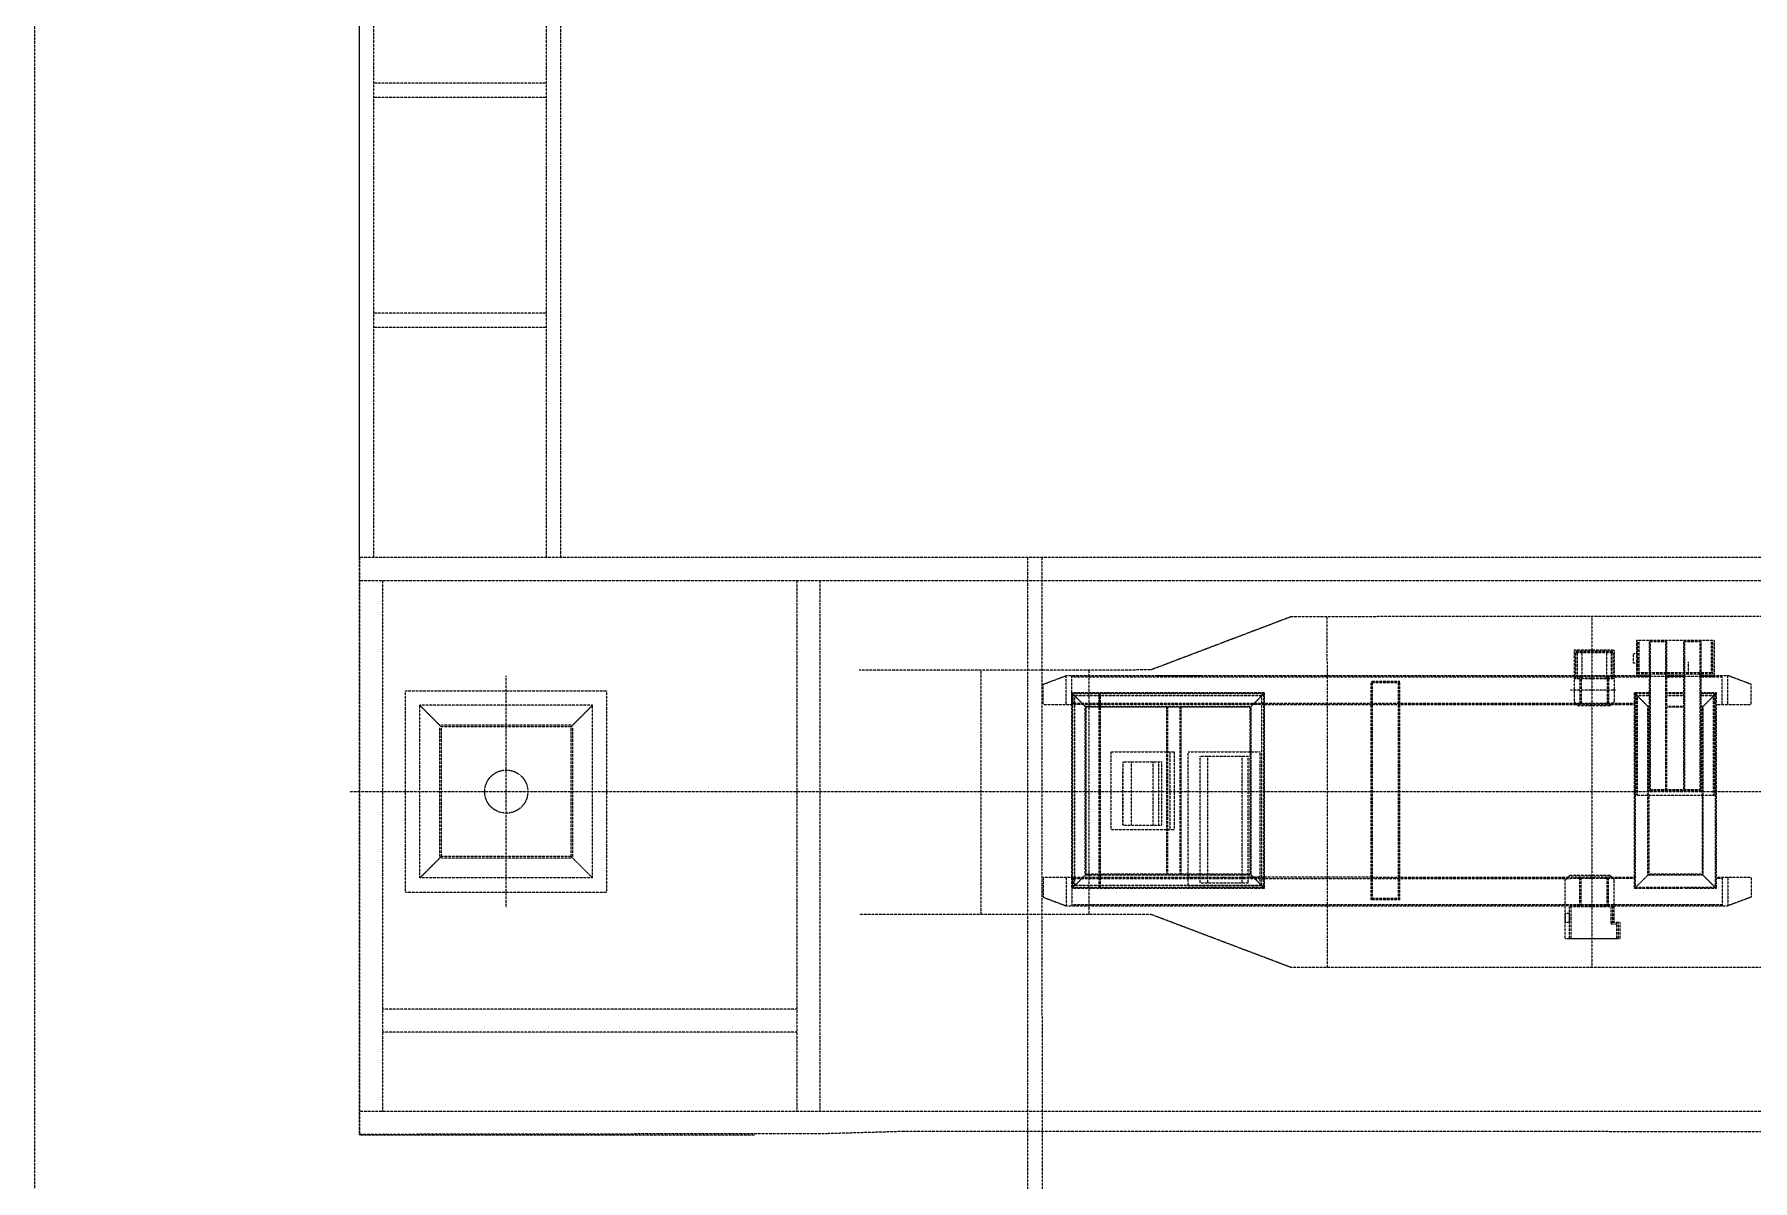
# Model space of a CAD drawing. Header units: millimetres. Extents: x -955179 to -912907, y 62798 to 154298.
# Drawn here: x -955179 to -949208, y 140321 to 144306 of the extents above; entities that cross this region are included whole.
import ezdxf

# ---------------------------------------------------------------- set-up
doc = ezdxf.new("R2010")
doc.units = ezdxf.units.MM
doc.header["$MEASUREMENT"] = 0
doc.linetypes.add('HIDDEN', pattern=[0.375, 0.25, -0.125])
doc.layers.add('CV', color=251, linetype='HIDDEN')

# ---------------------------------------------------------------- blocks, each defined once
blk = doc.blocks.new('TK FRAME')
at = {"layer": 'CV', "linetype": 'HIDDEN'}
for p, q in [((263765.8, -240393), (263765.8, -241613)), ((264686, -240393), (264686, -241613)), ((265690.2, -240393), (265690.2, -241613)), ((266512.7, -240393), (266512.7, -241613)), ((266892.7, -240393), (266892.7, -241613)), ((262562.9, -240578.2), (262562.9, -241427.9)), ((262937.7, -240578.2), (262937.7, -241427.9))]:
    blk.add_line(p, q, dxfattribs=at)
for points in [[(267130.7, -240393), (263641.8, -240393), (263153.4, -240578.2), (262140.2, -240578.2)], [(267130.7, -241613), (263641.8, -241613), (263153.4, -241427.9), (262140.2, -241427.9)]]:
    blk.add_lwpolyline(points, dxfattribs=at)
blk = doc.blocks.new('TK출하')
at = {"layer": 'CV'}
for p, q in [((-857773.4, 130698.5, 321.4), (-857773.4, 138899.5, 321.4)), ((-857773.4, 132705.7, 321.4), (-857773.4, 135875.7, 321.4)), ((-857723.4, 132705.7, 321.4), (-857723.4, 135875.7, 321.4)), ((-857123.4, 132705.7, 321.4), (-857123.4, 135875.7, 321.4)), ((-857073.4, 132705.7, 321.4), (-857073.4, 135875.7, 321.4)), ((-857123.4, 134355.7, 321.4), (-857723.4, 134355.7, 321.4)), ((-857123.4, 134305.7, 321.4), (-857723.4, 134305.7, 321.4)), ((-857123.4, 133555.7, 321.4), (-857723.4, 133555.7, 321.4)), ((-857123.4, 133505.7, 321.4), (-857723.4, 133505.7, 321.4)), ((-851613.4, 132705.7, 321.4), (-857773.4, 132705.7, 321.4)), ((-857773.4, 132705.7, 321.4), (-857773.4, 130700.7, 321.4)), ((-855451.7, 132705.7, 347), (-855448.7, 112084.4, 918.4)), ((-855401.6, 132705.7, 355.7), (-855398.7, 112028.9, 916.4)), ((-851613.4, 132625.7, 321.4), (-857773.4, 132625.7, 321.4)), ((-857693.4, 132625.7, 321.4), (-857693.4, 130780.7, 321.4)), ((-856253.4, 132625.7, 321.4), (-856253.4, 130780.7, 321.4)), ((-856173.4, 132625.7, 321.4), (-856173.4, 130780.7, 321.4)), ((-853552.7, 132384.5, 497.4), (-853552.7, 132285.3, 497.4)), ((-853552.7, 132384.5, 497.4), (-853552.7, 132285.3, 497.4)), ((-853412.7, 132384.5, 497.4), (-853552.7, 132384.5, 497.4)), ((-853412.7, 132384.5, 497.4), (-853552.7, 132384.5, 497.4)), ((-853547.7, 132379.5, 497.4), (-853547.7, 132284.5, 497.4)), ((-853547.7, 132379.5, 497.4), (-853547.7, 132284.5, 497.4)), ((-853417.7, 132379.5, 497.4), (-853547.7, 132379.5, 497.4)), ((-853417.7, 132379.5, 497.4), (-853547.7, 132379.5, 497.4)), ((-853417.7, 132375, 497.4), (-853547.7, 132375, 497.4)), ((-853417.7, 132375, 497.4), (-853547.7, 132375, 497.4)), ((-853542.2, 132375, 497.4), (-853542.2, 132284.5, 497.4)), ((-853542.2, 132375, 497.4), (-853542.2, 132284.5, 497.4)), ((-853525.7, 132375, 497.4), (-853525.7, 132284.5, 497.4)), ((-853525.7, 132375, 497.4), (-853525.7, 132284.5, 497.4)), ((-853439.7, 132375, 497.4), (-853439.7, 132284.5, 497.4)), ((-853439.7, 132375, 497.4), (-853439.7, 132284.5, 497.4)), ((-853423.2, 132375, 497.4), (-853423.2, 132284.5, 497.4)), ((-853423.2, 132375, 497.4), (-853423.2, 132284.5, 497.4)), ((-853417.7, 132379.5, 497.4), (-853417.7, 132284.5, 497.4)), ((-853417.7, 132379.5, 497.4), (-853417.7, 132284.5, 497.4)), ((-853412.7, 132384.5, 497.4), (-853412.7, 132285.3, 497.4)), ((-853412.7, 132384.5, 497.4), (-853412.7, 132285.3, 497.4)), ((-853345.7, 132339, 497.4), (-853345.7, 132371, 497.4)), ((-853330.7, 132371, 497.4), (-853345.7, 132371, 497.4)), ((-853335.7, 132418, 497.4), (-853335.7, 132371, 497.4)), ((-853335.7, 132418, 497.4), (-853335.7, 132371, 497.4)), ((-853065.7, 132418, 497.4), (-853335.7, 132418, 497.4)), ((-853065.7, 132418, 497.4), (-853335.7, 132418, 497.4)), ((-853335.7, 132371, 497.4), (-853335.7, 132339, 497.4)), ((-853330.7, 132300.5, 497.4), (-853330.7, 132418, 497.4)), ((-853330.7, 132300.5, 497.4), (-853330.7, 132418, 497.4)), ((-853326.2, 132305, 497.4), (-853326.2, 132418, 497.4)), ((-853326.2, 132305, 497.4), (-853326.2, 132418, 497.4)), ((-853290.7, 132293, 497.4), (-853290.7, 132418, 497.4)), ((-853290.7, 132293, 497.4), (-853290.7, 132418, 497.4)), ((-853230.7, 132413.5, 497.4), (-853290.7, 132413.5, 497.4)), ((-853230.7, 132413.5, 497.4), (-853290.7, 132413.5, 497.4)), ((-853287.5, 131898.7, 497.4), (-853287.5, 132413.5, 497.4)), ((-853287.5, 131898.7, 497.4), (-853287.5, 132413.5, 497.4)), ((-853233.9, 131898.7, 497.4), (-853233.9, 132413.5, 497.4)), ((-853233.9, 131898.7, 497.4), (-853233.9, 132413.5, 497.4)), ((-853230.7, 132293, 497.4), (-853230.7, 132418, 497.4)), ((-853230.7, 132293, 497.4), (-853230.7, 132418, 497.4)), ((-853170.7, 132293, 497.4), (-853170.7, 132418, 497.4)), ((-853170.7, 132293, 497.4), (-853170.7, 132418, 497.4)), ((-853110.7, 132413.5, 497.4), (-853170.7, 132413.5, 497.4)), ((-853110.7, 132413.5, 497.4), (-853170.7, 132413.5, 497.4)), ((-853167.5, 131898.7, 497.4), (-853167.5, 132413.5, 497.4)), ((-853167.5, 131898.7, 497.4), (-853167.5, 132413.5, 497.4)), ((-853113.9, 131898.7, 497.4), (-853113.9, 132413.5, 497.4)), ((-853113.9, 131898.7, 497.4), (-853113.9, 132413.5, 497.4)), ((-853110.7, 132295.5, 497.4), (-853110.7, 132418, 497.4)), ((-853110.7, 132295.5, 497.4), (-853110.7, 132418, 497.4)), ((-853075.2, 132305, 497.4), (-853075.2, 132418, 497.4)), ((-853075.2, 132305, 497.4), (-853075.2, 132418, 497.4)), ((-853070.7, 132300.5, 497.4), (-853070.7, 132418, 497.4)), ((-853070.7, 132300.5, 497.4), (-853070.7, 132418, 497.4)), ((-853065.7, 132418, 497.4), (-853065.7, 132293, 497.4)), ((-853065.7, 132418, 497.4), (-853065.7, 132293, 497.4)), ((-853330.7, 132339, 497.4), (-853345.7, 132339, 497.4)), ((-853335.7, 132339, 497.4), (-853335.7, 132293, 497.4)), ((-853335.7, 132339, 497.4), (-853335.7, 132293, 497.4)), ((-853155.2, 132305, 497.4), (-853155.2, 132343, 497.4)), ((-857263, 131489.1, 497.4), (-857263, 132294.4, 497.4)), ((-855397.7, 132265.5, 497.4), (-855317.7, 132295.5, 497.4)), ((-855397.7, 132265.5, 497.4), (-855317.7, 132295.5, 497.4)), ((-855397.7, 132195.5, 497.4), (-855397.7, 132265.5, 497.4)), ((-855397.7, 132195.5, 497.4), (-855397.7, 132265.5, 497.4)), ((-855317.7, 132295.5, 497.4), (-853290.7, 132295.5, 497.4)), ((-855317.7, 132295.5, 497.4), (-853290.7, 132295.5, 497.4)), ((-855317.7, 132295.5, 497.4), (-853290.7, 132295.5, 497.4)), ((-855317.7, 132195.5, 497.4), (-855317.7, 132295.5, 497.4)), ((-855317.7, 132195.5, 497.4), (-855317.7, 132295.5, 497.4)), ((-855297.7, 132195.5, 497.4), (-855297.7, 132295.5, 497.4)), ((-855297.7, 132195.5, 497.4), (-855297.7, 132295.5, 497.4)), ((-855297.7, 132291, 497.4), (-853290.7, 132291, 497.4)), ((-855297.7, 132291, 497.4), (-853290.7, 132291, 497.4)), ((-855003.3, 132295.5, 497.4), (-854848.1, 132295.5, 497.4)), ((-855003.3, 132295.5, 497.4), (-854848.1, 132295.5, 497.4)), ((-854257.7, 131516, 497.4), (-854257.7, 132275, 497.4)), ((-854257.7, 131516, 497.4), (-854257.7, 132275, 497.4)), ((-854157.7, 132275, 497.4), (-854257.7, 132275, 497.4)), ((-854157.7, 132275, 497.4), (-854257.7, 132275, 497.4)), ((-854157.7, 132270.5, 497.4), (-854257.7, 132270.5, 497.4)), ((-854157.7, 132270.5, 497.4), (-854257.7, 132270.5, 497.4)), ((-854253.2, 131520.5, 497.4), (-854253.2, 132270.5, 497.4)), ((-854253.2, 131520.5, 497.4), (-854253.2, 132270.5, 497.4)), ((-854162.2, 131520.5, 497.4), (-854162.2, 132270.5, 497.4)), ((-854162.2, 131520.5, 497.4), (-854162.2, 132270.5, 497.4)), ((-854157.7, 131516, 497.4), (-854157.7, 132275, 497.4)), ((-854157.7, 131516, 497.4), (-854157.7, 132275, 497.4)), ((-853552.7, 132285.3, 506.9), (-853552.7, 132205.5, 506.9)), ((-853552.7, 132285.3, 506.9), (-853552.7, 132205.5, 506.9)), ((-853412.7, 132284.5, 506.9), (-853552.7, 132284.5, 506.9)), ((-853412.7, 132284.5, 506.9), (-853552.7, 132284.5, 506.9)), ((-853532.7, 132295.5, 497.4), (-853532.7, 132195.5, 497.4)), ((-853532.7, 132295.5, 497.4), (-853532.7, 132195.5, 497.4)), ((-853528.2, 132295.5, 497.4), (-853528.2, 132195.5, 497.4)), ((-853528.2, 132295.5, 497.4), (-853528.2, 132195.5, 497.4)), ((-853437.2, 132295.5, 497.4), (-853437.2, 132195.5, 497.4)), ((-853437.2, 132295.5, 497.4), (-853437.2, 132195.5, 497.4)), ((-853432.7, 132295.5, 497.4), (-853432.7, 132195.5, 497.4)), ((-853432.7, 132295.5, 497.4), (-853432.7, 132195.5, 497.4)), ((-853412.7, 132285.3, 506.9), (-853412.7, 132205.5, 506.9)), ((-853412.7, 132285.3, 506.9), (-853412.7, 132205.5, 506.9)), ((-853065.7, 132293, 497.4), (-853335.7, 132293, 497.4)), ((-853065.7, 132293, 497.4), (-853335.7, 132293, 497.4)), ((-853070.7, 132305, 497.4), (-853330.7, 132305, 497.4)), ((-853070.7, 132305, 497.4), (-853330.7, 132305, 497.4)), ((-853070.7, 132300.5, 497.4), (-853330.7, 132300.5, 497.4)), ((-853070.7, 132300.5, 497.4), (-853330.7, 132300.5, 497.4)), ((-853290.7, 131895.5, 497.4), (-853290.7, 132293, 497.4)), ((-853290.7, 131895.5, 497.4), (-853290.7, 132293, 497.4)), ((-853230.7, 132295.5, 497.4), (-853170.7, 132295.5, 497.4)), ((-853230.7, 132295.5, 497.4), (-853170.7, 132295.5, 497.4)), ((-853230.7, 131898.7, 497.4), (-853230.7, 132293, 497.4)), ((-853230.7, 131898.7, 497.4), (-853230.7, 132293, 497.4)), ((-853230.7, 132291, 497.4), (-853170.7, 132291, 497.4)), ((-853230.7, 132291, 497.4), (-853170.7, 132291, 497.4)), ((-853170.7, 131895.5, 497.4), (-853170.7, 132293, 497.4)), ((-853170.7, 131895.5, 497.4), (-853170.7, 132293, 497.4)), ((-853110.7, 132295.5, 497.4), (-853017.7, 132295.5, 497.4)), ((-853110.7, 132295.5, 497.4), (-853017.7, 132295.5, 497.4)), ((-853110.7, 131895.5, 497.4), (-853110.7, 132293, 497.4)), ((-853110.7, 131895.5, 497.4), (-853110.7, 132293, 497.4)), ((-853110.7, 132291, 497.4), (-853037.7, 132291, 497.4)), ((-853110.7, 132291, 497.4), (-853037.7, 132291, 497.4)), ((-853037.7, 132195.5, 497.4), (-853037.7, 132295.5, 497.4)), ((-853037.7, 132195.5, 497.4), (-853037.7, 132295.5, 497.4)), ((-852937.7, 132265.5, 497.4), (-853017.7, 132295.5, 497.4)), ((-852937.7, 132265.5, 497.4), (-853017.7, 132295.5, 497.4)), ((-853017.7, 132195.5, 497.4), (-853017.7, 132295.5, 497.4)), ((-853017.7, 132195.5, 497.4), (-853017.7, 132295.5, 497.4)), ((-852937.7, 132195.5, 497.4), (-852937.7, 132265.5, 497.4)), ((-852937.7, 132195.5, 497.4), (-852937.7, 132265.5, 497.4)), ((-857613, 132242.4, 497.4), (-856913, 132242.4, 497.4)), ((-857613, 131542.4, 497.4), (-857613, 132242.4, 497.4)), ((-857488, 132117.4, 497.4), (-857563, 132192.4, 497.4)), ((-856963, 132192.4, 497.4), (-857563, 132192.4, 497.4)), ((-857563, 131592.4, 497.4), (-857563, 132192.4, 497.4)), ((-857038, 132117.4, 497.4), (-856963, 132192.4, 497.4)), ((-856963, 131592.4, 497.4), (-856963, 132192.4, 497.4)), ((-856913, 131542.4, 497.4), (-856913, 132242.4, 497.4)), ((-855396.3, 132195.5, 497.4), (-855297.7, 132195.5, 497.4)), ((-855396.3, 132195.5, 497.4), (-855297.7, 132195.5, 497.4)), ((-855297.7, 131555.5, 497.4), (-855297.7, 132235.5, 497.4)), ((-855297.7, 131555.5, 497.4), (-855297.7, 132235.5, 497.4)), ((-854627.7, 132235.5, 497.4), (-855297.7, 132235.5, 497.4)), ((-854627.7, 132235.5, 497.4), (-855297.7, 132235.5, 497.4)), ((-855297.7, 132195.5, 497.4), (-855297.7, 132235.5, 497.4)), ((-855297.7, 132195.5, 497.4), (-855297.7, 132235.5, 497.4)), ((-855247.7, 132185.5, 497.4), (-855297.7, 132235.5, 497.4)), ((-855247.7, 132185.5, 497.4), (-855297.7, 132235.5, 497.4)), ((-855297.7, 132200, 497.4), (-853342.7, 132200, 497.4)), ((-855197.7, 132195.5, 497.4), (-855297.7, 132195.5, 497.4)), ((-855197.7, 132195.5, 497.4), (-855297.7, 132195.5, 497.4)), ((-855294.5, 131558.7, 497.4), (-855294.5, 132232.3, 497.4)), ((-855294.5, 131558.7, 497.4), (-855294.5, 132232.3, 497.4)), ((-854630.9, 132232.3, 497.4), (-855294.5, 132232.3, 497.4)), ((-854630.9, 132232.3, 497.4), (-855294.5, 132232.3, 497.4)), ((-855293.2, 132195.5, 497.4), (-855293.2, 132235.5, 497.4)), ((-855293.2, 132195.5, 497.4), (-855293.2, 132235.5, 497.4)), ((-855287.7, 131565.5, 497.4), (-855287.7, 132225.5, 497.4)), ((-855287.7, 131565.5, 497.4), (-855287.7, 132225.5, 497.4)), ((-854637.7, 132225.5, 497.4), (-855287.7, 132225.5, 497.4)), ((-854637.7, 132225.5, 497.4), (-855287.7, 132225.5, 497.4)), ((-855202.2, 131555.5, 497.4), (-855202.2, 132235.5, 497.4)), ((-855202.2, 132235.5, 497.4), (-855202.2, 132195.5, 497.4)), ((-855202.2, 132235.5, 497.4), (-855202.2, 132195.5, 497.4)), ((-855197.7, 131555.5, 497.4), (-855197.7, 132235.5, 497.4)), ((-855197.7, 131555.5, 497.4), (-855197.7, 132235.5, 497.4)), ((-854627.7, 132195.5, 497.4), (-855197.7, 132195.5, 497.4)), ((-854677.7, 132185.5, 497.4), (-854627.7, 132235.5, 497.4)), ((-854677.7, 132185.5, 497.4), (-854627.7, 132235.5, 497.4)), ((-854637.7, 131565.5, 497.4), (-854637.7, 132225.5, 497.4)), ((-854637.7, 131565.5, 497.4), (-854637.7, 132225.5, 497.4)), ((-854630.9, 131558.7, 497.4), (-854630.9, 132232.3, 497.4)), ((-854630.9, 131558.7, 497.4), (-854630.9, 132232.3, 497.4)), ((-854627.7, 131555.5, 497.4), (-854627.7, 132235.5, 497.4)), ((-854627.7, 131555.5, 497.4), (-854627.7, 132235.5, 497.4)), ((-854627.7, 132195.5, 497.4), (-854257.7, 132195.5, 497.4)), ((-854627.7, 132195.5, 497.4), (-854257.7, 132195.5, 497.4)), ((-854257.7, 132195.5, 497.4), (-854157.7, 132195.5, 497.4)), ((-854257.7, 132195.5, 497.4), (-854157.7, 132195.5, 497.4)), ((-854157.7, 132195.5, 497.4), (-853542.7, 132195.5, 497.4)), ((-854157.7, 132195.5, 497.4), (-853542.7, 132195.5, 497.4)), ((-853408.2, 132245.5, 497.4), (-853565, 132245.5, 497.4)), ((-853552.7, 132205.5, 506.9), (-853537.7, 132190.5, 506.9)), ((-853552.7, 132205.5, 506.9), (-853537.7, 132190.5, 506.9)), ((-853422.7, 132195.5, 497.4), (-853542.7, 132195.5, 497.4)), ((-853422.7, 132195.5, 497.4), (-853542.7, 132195.5, 497.4)), ((-853427.7, 132190.5, 506.9), (-853537.7, 132190.5, 506.9)), ((-853427.7, 132190.5, 506.9), (-853537.7, 132190.5, 506.9)), ((-853412.7, 132205.5, 506.9), (-853427.7, 132190.5, 506.9)), ((-853412.7, 132205.5, 506.9), (-853427.7, 132190.5, 506.9)), ((-853422.7, 132195.5, 497.4), (-853342.7, 132195.5, 497.4)), ((-853422.7, 132195.5, 497.4), (-853342.7, 132195.5, 497.4)), ((-853342.7, 131555.5, 497.4), (-853342.7, 132235.5, 497.4)), ((-853342.7, 131555.5, 497.4), (-853342.7, 132235.5, 497.4)), ((-853292.7, 132185.5, 497.4), (-853342.7, 132235.5, 497.4)), ((-853292.7, 132185.5, 497.4), (-853342.7, 132235.5, 497.4)), ((-853290.7, 132235.5, 497.4), (-853342.7, 132235.5, 497.4)), ((-853290.7, 132235.5, 497.4), (-853342.7, 132235.5, 497.4)), ((-853339.5, 131558.7, 497.4), (-853339.5, 132232.3, 497.4)), ((-853339.5, 131558.7, 497.4), (-853339.5, 132232.3, 497.4)), ((-853290.7, 132232.3, 497.4), (-853339.5, 132232.3, 497.4)), ((-853290.7, 132232.3, 497.4), (-853339.5, 132232.3, 497.4)), ((-853335.7, 131880.5, 497.4), (-853335.7, 132235.5, 497.4)), ((-853335.7, 131880.5, 497.4), (-853335.7, 132235.5, 497.4)), ((-853332.7, 131880.5, 497.4), (-853332.7, 132225.5, 497.4)), ((-853332.7, 131880.5, 497.4), (-853332.7, 132225.5, 497.4)), ((-853290.7, 132225.5, 497.4), (-853332.7, 132225.5, 497.4)), ((-853290.7, 132225.5, 497.4), (-853332.7, 132225.5, 497.4)), ((-853170.7, 132235.5, 497.4), (-853230.7, 132235.5, 497.4)), ((-853170.7, 132235.5, 497.4), (-853230.7, 132235.5, 497.4)), ((-853170.7, 132232.3, 497.4), (-853230.7, 132232.3, 497.4)), ((-853170.7, 132232.3, 497.4), (-853230.7, 132232.3, 497.4)), ((-853170.7, 132225.5, 497.4), (-853230.7, 132225.5, 497.4)), ((-853170.7, 132225.5, 497.4), (-853230.7, 132225.5, 497.4)), ((-853110.7, 131895.5, 497.4), (-853110.7, 132235.5, 497.4)), ((-853110.7, 131895.5, 497.4), (-853110.7, 132235.5, 497.4)), ((-853057.7, 132235.5, 497.4), (-853110.7, 132235.5, 497.4)), ((-853057.7, 132235.5, 497.4), (-853110.7, 132235.5, 497.4)), ((-853060.9, 132232.3, 497.4), (-853110.7, 132232.3, 497.4)), ((-853060.9, 132232.3, 497.4), (-853110.7, 132232.3, 497.4)), ((-853067.7, 132225.5, 497.4), (-853110.7, 132225.5, 497.4)), ((-853067.7, 132225.5, 497.4), (-853110.7, 132225.5, 497.4)), ((-853107.7, 132185.5, 497.4), (-853057.7, 132235.5, 497.4)), ((-853107.7, 132185.5, 497.4), (-853057.7, 132235.5, 497.4)), ((-853067.7, 131880.5, 497.4), (-853067.7, 132225.5, 497.4)), ((-853067.7, 131880.5, 497.4), (-853067.7, 132225.5, 497.4)), ((-853065.7, 131880.5, 497.4), (-853065.7, 132235.5, 497.4)), ((-853065.7, 131880.5, 497.4), (-853065.7, 132235.5, 497.4)), ((-853060.9, 131558.7, 497.4), (-853060.9, 132232.3, 497.4)), ((-853060.9, 131558.7, 497.4), (-853060.9, 132232.3, 497.4)), ((-853057.7, 131555.5, 497.4), (-853057.7, 132235.5, 497.4)), ((-853057.7, 131555.5, 497.4), (-853057.7, 132235.5, 497.4)), ((-853057.7, 132195.5, 497.4), (-852937.7, 132195.5, 497.4)), ((-853057.7, 132195.5, 497.4), (-852937.7, 132195.5, 497.4)), ((-855250.9, 131602.3, 497.4), (-855250.9, 132188.7, 497.4)), ((-855250.9, 131602.3, 497.4), (-855250.9, 132188.7, 497.4)), ((-854674.5, 132188.7, 497.4), (-855250.9, 132188.7, 497.4)), ((-854674.5, 132188.7, 497.4), (-855250.9, 132188.7, 497.4)), ((-855247.7, 131605.5, 497.4), (-855247.7, 132185.5, 497.4)), ((-855247.7, 131605.5, 497.4), (-855247.7, 132185.5, 497.4)), ((-854677.7, 132185.5, 497.4), (-855247.7, 132185.5, 497.4)), ((-854677.7, 132185.5, 497.4), (-855247.7, 132185.5, 497.4)), ((-854967.7, 131605.5, 497.4), (-854967.7, 132185.5, 497.4)), ((-854967.7, 131605.5, 497.4), (-854967.7, 132185.5, 497.4)), ((-854964.5, 131605.5, 497.4), (-854964.5, 132185.5, 497.4)), ((-854964.5, 131605.5, 497.4), (-854964.5, 132185.5, 497.4)), ((-854920.9, 131605.5, 497.4), (-854920.9, 132185.5, 497.4)), ((-854920.9, 131605.5, 497.4), (-854920.9, 132185.5, 497.4)), ((-854917.7, 131605.5, 497.4), (-854917.7, 132185.5, 497.4)), ((-854917.7, 131605.5, 497.4), (-854917.7, 132185.5, 497.4)), ((-854677.7, 131605.5, 497.4), (-854677.7, 132185.5, 497.4)), ((-854677.7, 131605.5, 497.4), (-854677.7, 132185.5, 497.4)), ((-854674.5, 131602.3, 497.4), (-854674.5, 132188.7, 497.4)), ((-854674.5, 131602.3, 497.4), (-854674.5, 132188.7, 497.4)), ((-853295.9, 131602.3, 497.4), (-853295.9, 132188.7, 497.4)), ((-853295.9, 131602.3, 497.4), (-853295.9, 132188.7, 497.4)), ((-853290.7, 132188.7, 497.4), (-853295.9, 132188.7, 497.4)), ((-853290.7, 132188.7, 497.4), (-853295.9, 132188.7, 497.4)), ((-853292.7, 131880.5, 497.4), (-853292.7, 132185.5, 497.4)), ((-853292.7, 131880.5, 497.4), (-853292.7, 132185.5, 497.4)), ((-853290.7, 132185.5, 497.4), (-853292.7, 132185.5, 497.4)), ((-853290.7, 132185.5, 497.4), (-853292.7, 132185.5, 497.4)), ((-853170.7, 132188.7, 497.4), (-853230.7, 132188.7, 497.4)), ((-853170.7, 132188.7, 497.4), (-853230.7, 132188.7, 497.4)), ((-853170.7, 132185.5, 497.4), (-853230.7, 132185.5, 497.4)), ((-853170.7, 132185.5, 497.4), (-853230.7, 132185.5, 497.4)), ((-853104.5, 132188.7, 497.4), (-853110.7, 132188.7, 497.4)), ((-853104.5, 132188.7, 497.4), (-853110.7, 132188.7, 497.4)), ((-853107.7, 132185.5, 497.4), (-853110.7, 132185.5, 497.4)), ((-853107.7, 132185.5, 497.4), (-853110.7, 132185.5, 497.4)), ((-853107.7, 131880.5, 497.4), (-853107.7, 132185.5, 497.4)), ((-853107.7, 131880.5, 497.4), (-853107.7, 132185.5, 497.4)), ((-853104.5, 131602.3, 497.4), (-853104.5, 132188.7, 497.4)), ((-853104.5, 131602.3, 497.4), (-853104.5, 132188.7, 497.4)), ((-857494, 131667.4, 497.4), (-857494, 132117.4, 497.4)), ((-857038, 132123.4, 497.4), (-857488, 132123.4, 497.4)), ((-857038, 132117.4, 497.4), (-857488, 132117.4, 497.4)), ((-857488, 131667.4, 497.4), (-857488, 132117.4, 497.4)), ((-857038, 131667.4, 497.4), (-857038, 132117.4, 497.4)), ((-857032, 131667.4, 497.4), (-857032, 132117.4, 497.4)), ((-855162.7, 132030.5, 497.4), (-855162.7, 131760.5, 497.4)), ((-855162.7, 132030.5, 497.4), (-855162.7, 131760.5, 497.4)), ((-855162.7, 132030.5, 497.4), (-854942.7, 132030.5, 497.4)), ((-855162.7, 132030.5, 497.4), (-854942.7, 132030.5, 497.4)), ((-854957.7, 132030.5, 497.4), (-854957.7, 131760.5, 497.4)), ((-854942.7, 132030.5, 497.4), (-854942.7, 131760.5, 497.4)), ((-854893, 131565.5, 506.9), (-854893, 132030.5, 506.9)), ((-854893, 131565.5, 506.9), (-854893, 132030.5, 506.9)), ((-854893, 132030.5, 497.4), (-854643.2, 132030.5, 497.4)), ((-854893, 132030.5, 497.4), (-854643.2, 132030.5, 497.4)), ((-854851.5, 131575.5, 497.4), (-854851.5, 132015.5, 497.4)), ((-854851.5, 131575.5, 497.4), (-854851.5, 132015.5, 497.4)), ((-854851.5, 132015.5, 497.4), (-854684.5, 132015.5, 497.4)), ((-854851.5, 132015.5, 497.4), (-854684.5, 132015.5, 497.4)), ((-854825.1, 131575.5, 497.4), (-854825.1, 132015.5, 497.4)), ((-854825.1, 131575.5, 497.4), (-854825.1, 132015.5, 497.4)), ((-854706.2, 131575.5, 497.4), (-854706.2, 132015.5, 497.4)), ((-854684.5, 131575.5, 497.4), (-854684.5, 132015.5, 497.4)), ((-854684.5, 131575.5, 497.4), (-854684.5, 132015.5, 497.4)), ((-854643.2, 131565.5, 497.4), (-854643.2, 132030.5, 497.4)), ((-854643.2, 131565.5, 497.4), (-854643.2, 132030.5, 497.4)), ((-855120.2, 131995.5, 497.4), (-855120.2, 131775.5, 497.4)), ((-855120.2, 131995.5, 497.4), (-855120.2, 131775.5, 497.4)), ((-855120.2, 131995.5, 497.4), (-854985.2, 131995.5, 497.4)), ((-855120.2, 131995.5, 497.4), (-854985.2, 131995.5, 497.4)), ((-855120.2, 131775.5, 497.4), (-855120.2, 131966.3, 497.4)), ((-855090.7, 131775.5, 497.4), (-855090.7, 131995.5, 497.4)), ((-855090.7, 131775.5, 497.4), (-855090.7, 131995.5, 497.4)), ((-855015.2, 131775.5, 497.4), (-855015.2, 131995.5, 497.4)), ((-854995.2, 131775.5, 497.4), (-854995.2, 131995.5, 497.4)), ((-854995.2, 131775.5, 497.4), (-854995.2, 131995.5, 497.4)), ((-854985.2, 131775.5, 497.4), (-854985.2, 131995.5, 497.4)), ((-854985.2, 131775.5, 497.4), (-854985.2, 131995.5, 497.4)), ((-857804.8, 131892.4, 497.4), (-849958.5, 131892.4, 497.4)), ((-853110.7, 131898.7, 497.4), (-853290.7, 131898.7, 497.4)), ((-853110.7, 131898.7, 497.4), (-853290.7, 131898.7, 497.4)), ((-853110.7, 131895.5, 497.4), (-853290.7, 131895.5, 497.4)), ((-853110.7, 131895.5, 497.4), (-853290.7, 131895.5, 497.4)), ((-853230.7, 131898.7, 497.4), (-853230.7, 131895.5, 497.4)), ((-853230.7, 131898.7, 497.4), (-853230.7, 131895.5, 497.4)), ((-853335.7, 131880.5, 497.4), (-853065.7, 131880.5, 497.4)), ((-853335.7, 131880.5, 497.4), (-853065.7, 131880.5, 497.4)), ((-853292.7, 131880.5, 497.4), (-853292.7, 131605.5, 497.4)), ((-853292.7, 131880.5, 497.4), (-853292.7, 131605.5, 497.4)), ((-853107.7, 131880.5, 497.4), (-853107.7, 131605.5, 497.4)), ((-853107.7, 131880.5, 497.4), (-853107.7, 131605.5, 497.4)), ((-855120.2, 131775.5, 497.4), (-854985.2, 131775.5, 497.4)), ((-855162.7, 131760.5, 497.4), (-854942.7, 131760.5, 497.4)), ((-855162.7, 131760.5, 497.4), (-854942.7, 131760.5, 497.4)), ((-857488, 131667.4, 497.4), (-857563, 131592.4, 497.4)), ((-857038, 131667.4, 497.4), (-857488, 131667.4, 497.4)), ((-857038, 131661.4, 497.4), (-857488, 131661.4, 497.4)), ((-857038, 131667.4, 497.4), (-856963, 131592.4, 497.4)), ((-855397.7, 131595.5, 497.4), (-855397.7, 131525.5, 497.4)), ((-855397.7, 131595.5, 497.4), (-855397.7, 131525.5, 497.4)), ((-855397.7, 131595.5, 497.4), (-855297.7, 131595.5, 497.4)), ((-855397.7, 131595.5, 497.4), (-855297.7, 131595.5, 497.4)), ((-855317.7, 131595.5, 497.4), (-855317.7, 131495.5, 497.4)), ((-855317.7, 131595.5, 497.4), (-855317.7, 131495.5, 497.4)), ((-855297.7, 131555.5, 497.4), (-855247.7, 131605.5, 497.4)), ((-855297.7, 131555.5, 497.4), (-855247.7, 131605.5, 497.4)), ((-855297.7, 131595.5, 497.4), (-854627.7, 131595.5, 497.4)), ((-855297.7, 131595.5, 497.4), (-855297.7, 131495.5, 497.4)), ((-855297.7, 131595.5, 497.4), (-855297.7, 131495.5, 497.4)), ((-855297.7, 131595.5, 497.4), (-855297.7, 131555.5, 497.4)), ((-855297.7, 131595.5, 497.4), (-855297.7, 131555.5, 497.4)), ((-855293.2, 131595.5, 497.4), (-855293.2, 131555.5, 497.4)), ((-855293.2, 131595.5, 497.4), (-855293.2, 131555.5, 497.4)), ((-854674.5, 131602.3, 497.4), (-855250.9, 131602.3, 497.4)), ((-854674.5, 131602.3, 497.4), (-855250.9, 131602.3, 497.4)), ((-854677.7, 131605.5, 497.4), (-855247.7, 131605.5, 497.4)), ((-854677.7, 131605.5, 497.4), (-855247.7, 131605.5, 497.4)), ((-855202.2, 131595.5, 497.4), (-855202.2, 131555.5, 497.4)), ((-855202.2, 131595.5, 497.4), (-855202.2, 131555.5, 497.4)), ((-854890, 131595.5, 497.4), (-854856, 131595.5, 497.4)), ((-854890, 131595.5, 497.4), (-854856, 131595.5, 497.4)), ((-854779.1, 131595.5, 497.4), (-854757.4, 131595.5, 497.4)), ((-854779.1, 131595.5, 497.4), (-854757.4, 131595.5, 497.4)), ((-854777.3, 131595.5, 497.4), (-854759.2, 131595.5, 497.4)), ((-854777.3, 131595.5, 497.4), (-854759.2, 131595.5, 497.4)), ((-854646.2, 131595.5, 497.4), (-854680.2, 131595.5, 497.4)), ((-854646.2, 131595.5, 497.4), (-854680.2, 131595.5, 497.4)), ((-854627.7, 131555.5, 497.4), (-854677.7, 131605.5, 497.4)), ((-854627.7, 131555.5, 497.4), (-854677.7, 131605.5, 497.4)), ((-854257.7, 131595.5, 497.4), (-854627.7, 131595.5, 497.4)), ((-854257.7, 131595.5, 497.4), (-854627.7, 131595.5, 497.4)), ((-854257.7, 131595.5, 497.4), (-854157.7, 131595.5, 497.4)), ((-854257.7, 131595.5, 497.4), (-854157.7, 131595.5, 497.4)), ((-854157.7, 131595.5, 497.4), (-853573.2, 131595.5, 497.4)), ((-853583.2, 131585.5, 487.9), (-853568.2, 131600.5, 487.9)), ((-853422.7, 131595.5, 497.4), (-853573.2, 131595.5, 497.4)), ((-853427.7, 131600.5, 506.9), (-853568.2, 131600.5, 487.9)), ((-853532.7, 131495.5, 497.4), (-853532.7, 131595.5, 497.4)), ((-853528.2, 131495.5, 497.4), (-853528.2, 131595.5, 497.4)), ((-853437.2, 131495.5, 497.4), (-853437.2, 131595.5, 497.4)), ((-853432.7, 131495.5, 497.4), (-853432.7, 131595.5, 497.4)), ((-853412.7, 131585.5, 506.9), (-853427.7, 131600.5, 506.9)), ((-853422.7, 131595.5, 497.4), (-853342.7, 131595.5, 497.4)), ((-853422.7, 131595.5, 497.4), (-853342.7, 131595.5, 497.4)), ((-853342.7, 131555.5, 497.4), (-853292.7, 131605.5, 497.4)), ((-853342.7, 131555.5, 497.4), (-853292.7, 131605.5, 497.4)), ((-853104.5, 131602.3, 497.4), (-853295.9, 131602.3, 497.4)), ((-853104.5, 131602.3, 497.4), (-853295.9, 131602.3, 497.4)), ((-853107.7, 131605.5, 497.4), (-853292.7, 131605.5, 497.4)), ((-853107.7, 131605.5, 497.4), (-853292.7, 131605.5, 497.4)), ((-853057.7, 131555.5, 497.4), (-853107.7, 131605.5, 497.4)), ((-853057.7, 131555.5, 497.4), (-853107.7, 131605.5, 497.4)), ((-853057.7, 131595.5, 497.4), (-852937.7, 131595.5, 497.4)), ((-853057.7, 131595.5, 497.4), (-852937.7, 131595.5, 497.4)), ((-853037.7, 131595.5, 497.4), (-853037.7, 131495.5, 497.4)), ((-853037.7, 131595.5, 497.4), (-853037.7, 131495.5, 497.4)), ((-853017.7, 131595.5, 497.4), (-853017.7, 131495.5, 497.4)), ((-853017.7, 131595.5, 497.4), (-853017.7, 131495.5, 497.4)), ((-852937.7, 131595.5, 497.4), (-852937.7, 131525.5, 497.4)), ((-852937.7, 131595.5, 497.4), (-852937.7, 131525.5, 497.4)), ((-857613, 131542.4, 497.4), (-856913, 131542.4, 497.4)), ((-856963, 131592.4, 497.4), (-857563, 131592.4, 497.4)), ((-855297.7, 131590.5, 497.4), (-853342.7, 131591, 497.4)), ((-854627.7, 131555.5, 497.4), (-855297.7, 131555.5, 497.4)), ((-854627.7, 131555.5, 497.4), (-855297.7, 131555.5, 497.4)), ((-854630.9, 131558.7, 497.4), (-855294.5, 131558.7, 497.4)), ((-854630.9, 131558.7, 497.4), (-855294.5, 131558.7, 497.4)), ((-854637.7, 131565.5, 497.4), (-855287.7, 131565.5, 497.4)), ((-854637.7, 131565.5, 497.4), (-855287.7, 131565.5, 497.4)), ((-854893, 131565.5, 497.4), (-854643.2, 131565.5, 497.4)), ((-854893, 131565.5, 497.4), (-854643.2, 131565.5, 497.4)), ((-854851.5, 131575.5, 497.4), (-854684.5, 131575.5, 497.4)), ((-854851.5, 131575.5, 497.4), (-854684.5, 131575.5, 497.4)), ((-853583.2, 131498, 487.9), (-853583.2, 131585.5, 487.9)), ((-853412.7, 131491.5, 497.4), (-853412.7, 131585.5, 506.9)), ((-853230.7, 131555.5, 497.4), (-853342.7, 131555.5, 497.4)), ((-853230.7, 131555.5, 497.4), (-853342.7, 131555.5, 497.4)), ((-853230.7, 131558.7, 497.4), (-853339.5, 131558.7, 497.4)), ((-853230.7, 131558.7, 497.4), (-853339.5, 131558.7, 497.4)), ((-853170.7, 131558.7, 497.4), (-853230.7, 131558.7, 497.4)), ((-853170.7, 131558.7, 497.4), (-853230.7, 131558.7, 497.4)), ((-853170.7, 131555.5, 497.4), (-853230.7, 131555.5, 497.4)), ((-853170.7, 131555.5, 497.4), (-853230.7, 131555.5, 497.4)), ((-853060.9, 131558.7, 497.4), (-853170.7, 131558.7, 497.4)), ((-853060.9, 131558.7, 497.4), (-853170.7, 131558.7, 497.4)), ((-853057.7, 131555.5, 497.4), (-853170.7, 131555.5, 497.4)), ((-853057.7, 131555.5, 497.4), (-853170.7, 131555.5, 497.4)), ((-853057.7, 131591, 497.4), (-853037.7, 131591, 497.4)), ((-853057.7, 131591, 497.4), (-853037.7, 131591, 497.4)), ((-855397.7, 131525.5, 497.4), (-855317.7, 131495.5, 497.4)), ((-855397.7, 131525.5, 497.4), (-855317.7, 131495.5, 497.4)), ((-855317.7, 131495.5, 497.4), (-853583.2, 131495.5, 487.9)), ((-855317.7, 131495.5, 497.4), (-853583.2, 131495.5, 487.9)), ((-855297.7, 131500, 497.4), (-853037.7, 131500, 497.4)), ((-855297.7, 131500, 497.4), (-853037.7, 131500, 497.4)), ((-854157.7, 131520.5, 497.4), (-854257.7, 131520.5, 497.4)), ((-854157.7, 131520.5, 497.4), (-854257.7, 131520.5, 497.4)), ((-854157.7, 131516, 497.4), (-854257.7, 131516, 497.4)), ((-854157.7, 131516, 497.4), (-854257.7, 131516, 497.4)), ((-853583.2, 131380.5, 487.9), (-853583.2, 131506.5, 487.9)), ((-853412.7, 131495.5, 497.4), (-853583.2, 131495.5, 487.3)), ((-853568.3, 131380.5, 488.1), (-853568.2, 131491.5, 487.9)), ((-853412.7, 131491.5, 506.9), (-853568.2, 131491.5, 497.7)), ((-853562.3, 131380.5, 488.1), (-853562.2, 131491.5, 487.9)), ((-853423.7, 131431.5, 497.4), (-853423.7, 131491.5, 497.4)), ((-853417.7, 131437.5, 497.4), (-853417.7, 131491.5, 497.4)), ((-853412.7, 131495.5, 497.4), (-853017.7, 131495.5, 497.4)), ((-853412.7, 131495.5, 497.4), (-853017.7, 131495.5, 497.4)), ((-853412.7, 131437.5, 497.4), (-853412.7, 131491.5, 497.4)), ((-852937.7, 131525.5, 497.4), (-853017.7, 131495.5, 497.4)), ((-852937.7, 131525.5, 497.4), (-853017.7, 131495.5, 497.4)), ((-853582.7, 131470, 497.4), (-853568.2, 131470, 497.4)), ((-853582.7, 131438, 492.3), (-853582.7, 131470, 492.3)), ((-853582.7, 131438, 497.4), (-853568.2, 131438, 497.4)), ((-853568.2, 131436.5, 497.7), (-853568.2, 131470, 497.4)), ((-853417.7, 131437.5, 497.4), (-853423.7, 131437.5, 497.4)), ((-853417.7, 131431.5, 497.4), (-853423.7, 131431.5, 497.4)), ((-853392.7, 131437.5, 497.4), (-853417.7, 131437.5, 497.4)), ((-853403.7, 131431.5, 497.4), (-853417.7, 131431.5, 497.4)), ((-853403.8, 131380.5, 497.6), (-853403.7, 131437.5, 497.4)), ((-853397.8, 131380.5, 497.6), (-853397.7, 131437.5, 497.4)), ((-853392.7, 131380.5, 497.4), (-853392.7, 131437.5, 497.4)), ((-853392.7, 131380.5, 497.4), (-853583.2, 131380.5, 487.3)), ((-853397.8, 131380.5, 497.6), (-853568.3, 131380.5, 488.1)), ((-856253.4, 131135.7, 321.4), (-857693.4, 131135.7, 321.4)), ((-856253.4, 131055.7, 321.4), (-857693.4, 131055.7, 321.4)), ((-856173.4, 130780.7, 321.4), (-857773.4, 130780.7, 321.4)), ((-849093.4, 130780.7, 321.4), (-856173.4, 130780.7, 321.4)), ((-856149.1, 130703.2, 73.9), (-857773.4, 130700.7, 321.4)), ((-856399.1, 130698.5, 471.6), (-857773.4, 130698.5, 321.4)), ((-855888.4, 130710.7, 439.6), (-856149.1, 130703.2, 73.9)), ((-853839.7, 130710.7, 441.2), (-855888.4, 130710.7, 439.6)), ((-853624, 130710.7, 441.4), (-853839.7, 130710.7, 441.2)), ((-853624, 130710.7, 441.4), (-853761.6, 130710.7, 441.4)), ((-849013.4, 130700.7, 321.4), (-853624, 130710.7, 441.4))]:
    blk.add_line(p, q, dxfattribs=at)
blk.add_circle((-857263, 131892.4, 497.4), 75, dxfattribs=at)
at = {"layer": 'CV', "rotation": 0.0137552547841788}
blk.add_blockref('TK FRAME', (-1118234.6, 372830.2, 497.4), dxfattribs=at)

msp = doc.modelspace()

# ---------------------------------------------------------------- linework, layer by layer
at = {"layer": 'CV', "elevation": 0}
msp.add_lwpolyline([(-940187.8, 154298.4), (-955178.5, 154298.4), (-955178.5, 62798.4), (-940187.8, 62798.4)], close=True, dxfattribs=at)

# ---------------------------------------------------------------- block references
at = {"layer": 'CV'}
msp.add_blockref('TK출하', (-96275.8, 9780.8, -202.6), dxfattribs=at)

doc.saveas('drawing.dxf')
